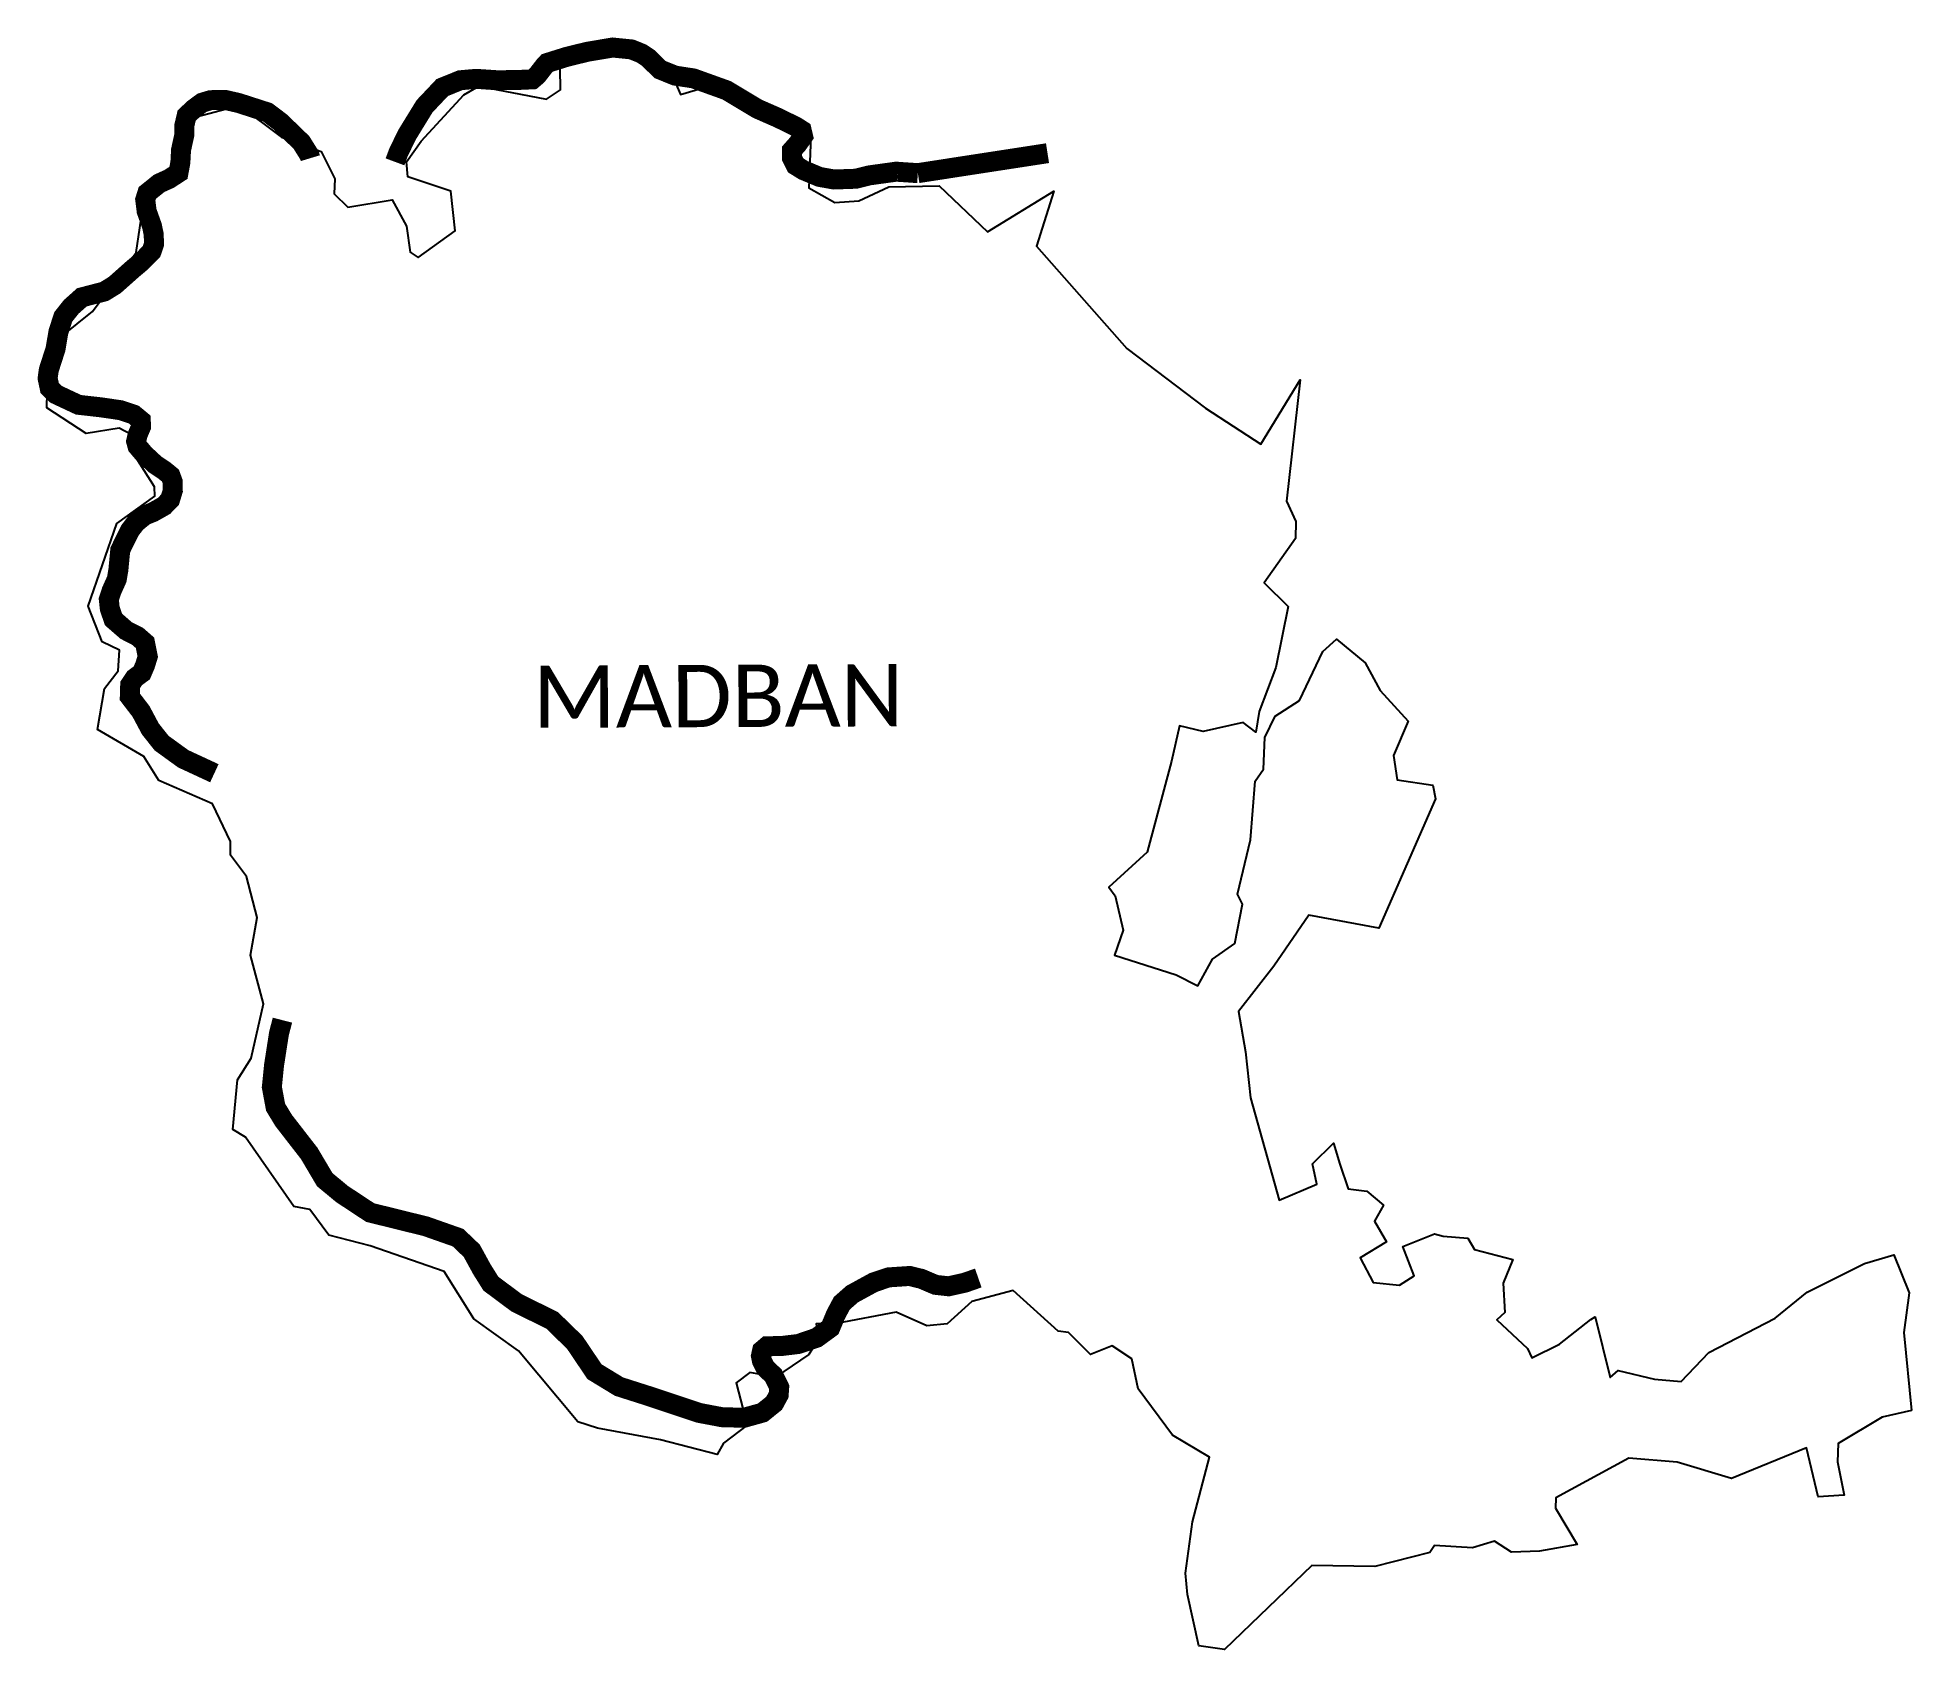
# Model space of a CAD drawing. Header units: metres. Extents: x 320476 to 325169, y 1832958 to 1836994.
import ezdxf

# ---------------------------------------------------------------- set-up
doc = ezdxf.new("R2010")
doc.units = ezdxf.units.M
for name, color, linetype in [('UNPROTECTED', 130, 'Continuous'), ('UNPROTECTED DUE TO CREEK', 150, 'Continuous'), ('village', 3, 'Continuous'), ('VILLAGE NAME', 250, 'Continuous')]:
    doc.layers.add(name, color=color, linetype=linetype)
doc.styles.get("Standard").update_dxf_attribs({"font": 'simplex.shx'})

msp = doc.modelspace()

# ---------------------------------------------------------------- linework, layer by layer
at = {"layer": 'UNPROTECTED', "const_width": 50, "flags": 128}
for points in [[(322630.3, 1836657.6), (322626.6, 1836657.9), (322559.2, 1836648.6), (322525.7, 1836640.2), (322470.7, 1836638.3), (322434.3, 1836644.8), (322394.2, 1836661.6), (322374.7, 1836673.7), (322365.3, 1836692.4), (322365.3, 1836711), (322379.3, 1836726.8), (322393.3, 1836746.4), (322389.8, 1836761.5), (322377, 1836769.7), (322332.5, 1836791.9), (322279.3, 1836815.2), (322201.9, 1836861.6), (322118.9, 1836891.4), (322072.8, 1836898.4), (322035.3, 1836913.6), (322006.1, 1836942.3), (321988.6, 1836953.9), (321963.8, 1836964), (321916.5, 1836968.7), (321853.3, 1836958.1), (321801.2, 1836945.3), (321752.7, 1836930.1), (321745.7, 1836922.5), (321727.5, 1836899.1), (321715.8, 1836889.1), (321676.6, 1836887.3), (321626.9, 1836886.8), (321574.8, 1836890.3), (321535.1, 1836886.8), (321489.9, 1836868.5), (321470, 1836847.4), (321445.6, 1836821.6), (321402.2, 1836751), (321380.5, 1836706.6), (321371.5, 1836682.5)], [(321159.7, 1836691.7), (321157.7, 1836698.3), (321137.3, 1836731), (321098.1, 1836769), (321084.9, 1836781.8), (321052.3, 1836806.5), (320979.8, 1836829.9), (320946.5, 1836837.5), (320909.6, 1836836.9), (320888.5, 1836830.5), (320868.1, 1836815.3), (320850, 1836798.4), (320844.1, 1836773.2), (320844.1, 1836749.9), (320835.9, 1836712.5), (320834.2, 1836680.9), (320829.4, 1836655), (320806, 1836639.8), (320781.3, 1836628.7), (320751.5, 1836604.7), (320746.2, 1836587.8), (320749.7, 1836559.2), (320763.1, 1836521.8), (320767.2, 1836501.9), (320768.4, 1836476.8), (320762, 1836458.1), (320736.8, 1836432.4), (320715.8, 1836414.8), (320670.1, 1836374.2), (320643.8, 1836357.9), (320587.7, 1836343.3), (320560.8, 1836319.3), (320540.9, 1836294.2), (320528.7, 1836256.2), (320521.6, 1836214.1), (320504.7, 1836161.5), (320501.8, 1836140.5), (320507, 1836115.9), (320522.9, 1836100.5), (320579, 1836074.2), (320635.7, 1836067.8), (320684.2, 1836060.7), (320717.5, 1836049.6), (320735.1, 1836035), (320735.7, 1836019.3), (320727.5, 1836000), (320723.4, 1835983), (320726.9, 1835970.2), (320743.8, 1835950.3), (320770.7, 1835925.2), (320793.5, 1835910), (320809.4, 1835896.9), (320814.7, 1835882.3), (320815.3, 1835859.5), (320808.3, 1835836.7), (320793.1, 1835821), (320766.2, 1835805.8), (320745.7, 1835797.6), (320722.9, 1835779.3), (320707.7, 1835759.4), (320694.2, 1835732), (320683.7, 1835710.6), (320679, 1835661.2), (320674.9, 1835637.2), (320662, 1835608.6), (320655, 1835587), (320657.4, 1835564.2), (320666.7, 1835536.7), (320698.3, 1835509.2), (320726.9, 1835494.6), (320745.6, 1835478.3), (320752.5, 1835444), (320745.9, 1835422.5), (320737.5, 1835402.9), (320719.7, 1835389.8), (320708.5, 1835373), (320707.6, 1835343.1), (320735.6, 1835306.6), (320759, 1835262.7), (320787.1, 1835227.2), (320841.3, 1835187.9), (320919.3, 1835151.7)], [(322680.7, 1836654.2), (322630.3, 1836657.6)], [(321089.7, 1834533.5), (321081, 1834499.6), (321068.8, 1834421.1), (321063.2, 1834365.9), (321072.6, 1834315.5), (321093.1, 1834281.8), (321156.8, 1834199.8), (321195.7, 1834134), (321239.1, 1834098.1), (321309.4, 1834051.7), (321448.6, 1834017.3), (321529.4, 1833988.9), (321563.8, 1833956), (321589.2, 1833909.6), (321611.7, 1833873.7), (321676.5, 1833825.4), (321764.8, 1833782), (321821.6, 1833726.7), (321871, 1833653.4), (321932.4, 1833616), (322002.7, 1833593.6), (322132.9, 1833550.2), (322190.1, 1833539.4), (322245.5, 1833537.9), (322291.7, 1833550.8), (322320.9, 1833574.4), (322332.2, 1833595.3), (322333.6, 1833614.4), (322319.2, 1833643.9), (322299.3, 1833662.5), (322290.2, 1833680.6), (322287.8, 1833692.7), (322290.8, 1833706.5), (322302.9, 1833716.8), (322343.3, 1833718), (322381.9, 1833722.8), (322427.7, 1833738.5), (322461.5, 1833763.2), (322475.3, 1833796.3), (322490.4, 1833824.7), (322516.4, 1833847.6), (322569.6, 1833876.7), (322607, 1833889.4), (322660.1, 1833893), (322689.6, 1833885.8), (322725.2, 1833870.7), (322757.8, 1833867.1), (322798.2, 1833876.1), (322832, 1833887.9)]]:
    msp.add_lwpolyline(points, dxfattribs=at)
at = {"layer": 'UNPROTECTED DUE TO CREEK', "const_width": 50, "flags": 128}
msp.add_lwpolyline([(322680.7, 1836654.2), (323005.4, 1836704.2)], dxfattribs=at)
at = {"layer": 'village', "flags": 128}
msp.add_lwpolyline([(323174.8, 1834844.9), (323194.8, 1834758.8)], dxfattribs=at)
at = {"layer": 'village', "color": 3, "true_color": 0x00ff00}
for points in [[(325168.7, 1833555.9, 0), (325095.1, 1833539.4, 0), (324985.2, 1833473.5, 0), (324983, 1833427.5, 0), (325000.2, 1833343.8, 0), (324935, 1833339.9, 0), (324906.1, 1833462.6, 0), (324717.9, 1833386.1, 0), (324582, 1833426.9, 0), (324460.7, 1833436.8, 0), (324278.3, 1833337.2, 0), (324277.4, 1833311.4, 0), (324331.7, 1833220.6, 0), (324237.1, 1833203.8, 0), (324167, 1833201.1, 0), (324124.4, 1833228.7, 0), (324069.3, 1833212.1, 0), (323974.4, 1833218.3, 0), (323962.7, 1833200.9, 0), (323825.2, 1833165.6, 0), (323667.4, 1833168.4, 0), (323448.6, 1832957.7, 0), (323384.4, 1832967.3, 0), (323355.9, 1833095.5, 0), (323351.2, 1833148.6, 0), (323368.7, 1833277.1, 0), (323411.3, 1833439.2, 0), (323318.7, 1833494.7, 0), (323232.1, 1833610.1, 0), (323216.1, 1833685.6, 0), (323167.6, 1833717.8, 0), (323112.7, 1833696, 0), (323058.1, 1833751.2, 0), (323032.2, 1833754.8, 0), (322919.7, 1833856.2, 0), (322815.7, 1833829.4, 0), (322754.3, 1833772.9, 0), (322703, 1833768.3, 0), (322626.5, 1833802.6, 0), (322476.7, 1833774.2, 0), (322425.9, 1833773.2, 0), (322433.9, 1833739.1, 0), (322407.4, 1833696, 0), (322324.5, 1833639.4, 0), (322260.1, 1833651.4, 0), (322226.1, 1833625.6, 0), (322253, 1833519.3, 0), (322194.2, 1833474.3, 0), (322178.6, 1833446.3, 0), (322036.7, 1833482.7, 0), (321878.7, 1833512, 0), (321829.5, 1833528, 0), (321680.7, 1833705.5, 0), (321568.6, 1833785.5, 0), (321494.4, 1833904.4, 0), (321309.8, 1833968.7, 0), (321206.1, 1833995.5, 0), (321158.3, 1834059.8, 0), (321118.4, 1834067, 0), (320997.2, 1834240.7, 0), (320965.8, 1834259.5, 0), (320976.9, 1834384.3, 0), (321011.5, 1834438.6, 0), (321042.5, 1834574.2, 0), (321009.8, 1834696.1, 0), (321026.7, 1834790.3, 0), (320999.8, 1834893.4, 0), (320960, 1834946.9, 0), (320960, 1834980.4, 0), (320914.6, 1835075.4, 0), (320780, 1835133.2, 0), (320742.6, 1835193.6, 0), (320626.4, 1835260.9, 0), (320643.8, 1835364, 0), (320678.7, 1835408.3, 0), (320681.5, 1835460.2, 0), (320638.5, 1835480.4, 0), (320603.2, 1835570.1, 0), (320675.1, 1835777.3, 0), (320770.1, 1835845.1, 0), (320769.1, 1835868.4, 0), (320717.6, 1835950.5, 0), (320726.8, 1835991.3, 0), (320680.7, 1836015.9, 0), (320598.1, 1836002.3, 0), (320499.7, 1836067, 0), (320503.4, 1836218.6, 0), (320614, 1836307.6, 0), (320723.5, 1836455.8, 0), (320742.1, 1836578.8, 0), (320791.2, 1836625.9, 0), (320819, 1836680.2, 0), (320857.6, 1836790.9, 0), (320981.2, 1836823.9, 0), (321087.8, 1836744.3, 0), (321186.6, 1836708.8, 0), (321220.9, 1836639.6, 0), (321218.9, 1836602.5, 0), (321253.4, 1836569, 0), (321364.2, 1836587.6, 0), (321400.2, 1836521.1, 0), (321409.4, 1836456.6, 0), (321429.6, 1836443.3, 0), (321522.4, 1836510, 0), (321511.6, 1836609.3, 0), (321403.3, 1836645, 0), (321400.7, 1836682.3, 0), (321437, 1836734.4, 0), (321544.1, 1836850.4, 0), (321581.4, 1836871.8, 0), (321751.2, 1836839.2, 0), (321786.3, 1836862.9, 0), (321785.2, 1836916.7, 0), (321931.1, 1836972.9, 0), (322056.8, 1836919, 0), (322086.1, 1836851.4, 0), (322145.5, 1836868.3, 0), (322302.7, 1836793.3, 0), (322412.5, 1836746.7, 0), (322407.7, 1836617.5, 0), (322472.7, 1836580.5, 0), (322533.3, 1836585.1, 0), (322608.1, 1836620.2, 0), (322734.3, 1836622.7, 0), (322855.2, 1836507.1, 0), (323021.1, 1836609, 0), (322977.6, 1836471.7, 0), (323203.9, 1836215.1, 0), (323401.2, 1836065.7, 0), (323539.7, 1835975.3, 0), (323637.6, 1836136.8, 0), (323603.6, 1835833.2, 0), (323627.1, 1835782, 0), (323626.6, 1835739.2, 0), (323547.8, 1835628.2, 0), (323608.2, 1835569.4, 0), (323576.7, 1835416.8, 0), (323535.3, 1835306.7, 0), (323527.3, 1835254.2, 0), (323494.9, 1835278.9, 0), (323394.7, 1835256.5, 0), (323336.1, 1835270.7, 0), (323316.2, 1835182.3, 0), (323255, 1834953.7, 0), (323159, 1834866.3, 0), (323174.8, 1834844.9, 0)], [(323194.8, 1834758.8, 0), (323172.7, 1834696.6, 0), (323327.1, 1834646.6, 0), (323381.6, 1834619.6, 0), (323418.6, 1834686.5, 0), (323474.8, 1834725.1, 0), (323493.8, 1834824.2, 0), (323481.2, 1834848.6, 0), (323513.6, 1834984.7, 0), (323525.1, 1835131.6, 0), (323546.5, 1835161.6, 0), (323549.8, 1835240.8, 0), (323575, 1835294.4, 0), (323636.6, 1835333.6, 0), (323695.1, 1835456.1, 0), (323728.8, 1835487.5, 0), (323801.1, 1835427.8, 0), (323838, 1835358.7, 0), (323908.8, 1835282, 0), (323871.6, 1835196.5, 0), (323880.7, 1835135.6, 0), (323970.2, 1835122.1, 0), (323976.5, 1835087.7, 0), (323835.2, 1834764, 0), (323660, 1834796.7, 0), (323572.4, 1834668.7, 0), (323483.3, 1834555.4, 0), (323501.5, 1834453.8, 0), (323513.9, 1834338.9, 0), (323585, 1834082.8, 0), (323679.3, 1834122.5, 0), (323668.7, 1834173.7, 0), (323721.1, 1834225.4, 0), (323737.6, 1834173, 0), (323758.1, 1834111.2, 0), (323805.1, 1834105.3, 0), (323846.3, 1834070.3, 0), (323824.2, 1834029.8, 0), (323854.4, 1833978.5, 0), (323788.2, 1833938.4, 0), (323820.5, 1833876.9, 0), (323887, 1833870.3, 0), (323923.4, 1833893.4, 0), (323895.3, 1833966.5, 0), (323974.6, 1833998.3, 0), (323995.8, 1833993, 0), (324057.6, 1833987.7, 0), (324074.1, 1833959.6, 0), (324170.6, 1833934.5, 0), (324146.6, 1833874.8, 0), (324150.7, 1833801.3, 0), (324130.2, 1833782.8, 0), (324207.4, 1833711, 0), (324218.2, 1833688.4, 0), (324287.6, 1833722.6, 0), (324365.9, 1833784, 0), (324376.3, 1833790.8, 0), (324414.5, 1833639, 0), (324434.4, 1833656.7, 0), (324525, 1833634.6, 0), (324592.3, 1833629.1, 0), (324661.2, 1833701.2, 0), (324826.9, 1833787.2, 0), (324907.5, 1833852.4, 0), (325051.1, 1833924.4, 0), (325124.1, 1833945.5, 0), (325162.8, 1833850.8, 0), (325149.3, 1833751.3, 0), (325168.7, 1833555.9, 0)]]:
    msp.add_polyline3d(points, dxfattribs=at)

# ---------------------------------------------------------------- texts
at = {"layer": 'VILLAGE NAME', "insert": (321716.2, 1835421.3), "char_height": 155.989, "attachment_point": 1, "rotation": 0.2435}
msp.add_mtext_dynamic_manual_height_columns('{\\fCalibri|b0|i0|c0|p34;MADBAN}', width=1786.018, gutter_width=779.9, heights=[156.7], dxfattribs=at)

doc.saveas('drawing.dxf')
